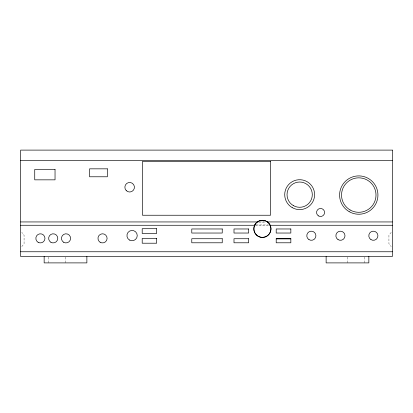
<?xml version="1.0" encoding="UTF-8"?>
<svg xmlns="http://www.w3.org/2000/svg" width="413" height="413" viewBox="0 0 413 413"><rect width="100%" height="100%" fill="white"/><g stroke="black" fill="none" stroke-linecap="round" stroke-linejoin="round"><path stroke-width="0.31" stroke-dasharray="2.06 1.55" d="M21.791 246.582L24.068 243.742L24.068 235.229L21.791 232.39M391.209 232.39L388.932 235.229L388.932 243.742L391.209 246.582M259.416 221.941L265.497 221.941M258.564 222.07L265.611 222.07M256.075 224.946L268.739 224.946M255.322 225.266L269.095 225.266M364.581 257.149L364.581 262.895M347.488 257.149L347.488 262.895M65.512 257.149L65.512 262.895M48.419 257.149L48.419 262.895"/><path stroke-width="0.62" d="M20.65 160.667L392.35 160.667M20.65 221.941L257.48 221.941M267.159 221.941L392.35 221.941M20.65 225.266L254.898 225.266M269.741 225.266L392.35 225.266M276.199 238.848L290.84 238.848M20.65 251.76L392.35 251.76M368.85 256.509L368.85 262.895L326.125 262.895L326.125 256.509M86.875 256.509L86.875 262.895L44.15 262.895L44.15 256.509M254.96 224.579L254.103 226.644A8.58 8.58 0 0 0 262.405 237.413A8.58 8.58 0 0 0 270.701 226.644L269.854 224.579L268.486 222.803L266.705 221.44A8.627 8.627 0 0 0 258.11 221.44L256.328 222.803L254.96 224.579M392.35 150.105L20.65 150.105L20.65 256.509L392.35 256.509L392.35 150.105M270.525 161.406L142.475 161.406L142.475 215.24L270.525 215.24L270.525 161.406M107.354 168.834L89.585 168.834L89.585 176.779L107.354 176.779L107.354 168.834M55.037 169.449L34.733 169.449L34.733 179.841L55.037 179.841L55.037 169.449M156.656 228.704L142.201 228.704L142.201 233.459L156.656 233.459L156.656 228.704M222.24 228.972L191.777 228.972L191.777 233.035L222.24 233.035L222.24 228.972M248.636 228.972L233.995 228.972L233.995 233.035L248.636 233.035L248.636 228.972M290.84 228.972L276.199 228.972L276.199 233.035L290.84 233.035L290.84 228.972M156.656 238.456L142.201 238.456L142.201 243.211L156.656 243.211L156.656 238.456M222.24 238.729L191.777 238.729L191.777 242.792L222.24 242.792L222.24 238.729M248.636 238.729L233.995 238.729L233.995 242.792L248.636 242.792L248.636 238.729M290.84 238.729L276.199 238.729L276.199 242.792L290.84 242.792L290.84 238.729M292.187 207.605A14.956 14.956 0 0 0 314.618 194.657A14.956 14.956 0 0 0 292.187 181.71A14.956 14.956 0 0 0 292.187 207.605M293.349 205.597A12.633 12.633 0 0 0 312.3 194.657A12.633 12.633 0 0 0 293.349 183.718A12.633 12.633 0 0 0 293.349 205.597M308.97 239.633A4.564 4.564 0 0 0 315.914 235.854A4.564 4.564 0 0 0 309.172 231.729A4.564 4.564 0 0 0 308.97 239.633M338.051 239.633A4.564 4.564 0 0 0 345 235.854A4.564 4.564 0 0 0 338.257 231.729A4.564 4.564 0 0 0 338.051 239.633M126.264 190.625A4.786 4.786 0 0 0 134.266 188.473A4.786 4.786 0 0 0 128.402 182.618A4.786 4.786 0 0 0 126.264 190.625M350.152 209.995A17.238 17.238 0 0 0 376.006 195.065A17.238 17.238 0 0 0 350.152 180.14A17.238 17.238 0 0 0 350.152 209.995M349.186 211.668A19.168 19.168 0 0 0 377.941 195.065A19.168 19.168 0 0 0 349.186 178.462A19.168 19.168 0 0 0 349.186 211.668M129.512 240.056A5.157 5.157 0 0 0 137.25 235.586A5.157 5.157 0 0 0 129.512 231.12A5.157 5.157 0 0 0 129.512 240.056M63.731 242.307A4.564 4.564 0 0 0 70.582 238.358A4.564 4.564 0 0 0 63.731 234.403A4.564 4.564 0 0 0 63.731 242.307M370.977 239.633A4.564 4.564 0 0 0 377.926 235.854A4.564 4.564 0 0 0 371.184 231.729A4.564 4.564 0 0 0 370.977 239.633M100.132 242.235A4.564 4.564 0 0 0 107.101 238.497A4.564 4.564 0 0 0 100.38 234.331A4.564 4.564 0 0 0 100.132 242.235M256.344 234.935A8.58 8.58 0 0 0 270.696 231.073A8.58 8.58 0 0 0 260.18 220.573A8.58 8.58 0 0 0 256.344 234.935M38.125 242.307A4.564 4.564 0 0 0 44.971 238.358A4.564 4.564 0 0 0 38.125 234.403A4.564 4.564 0 0 0 38.125 242.307M50.928 242.307A4.564 4.564 0 0 0 57.774 238.358A4.564 4.564 0 0 0 50.928 234.403A4.564 4.564 0 0 0 50.928 242.307M318.475 215.901A4.016 4.016 0 0 0 324.587 212.581A4.016 4.016 0 0 0 318.655 208.947A4.016 4.016 0 0 0 318.475 215.901"/></g></svg>
